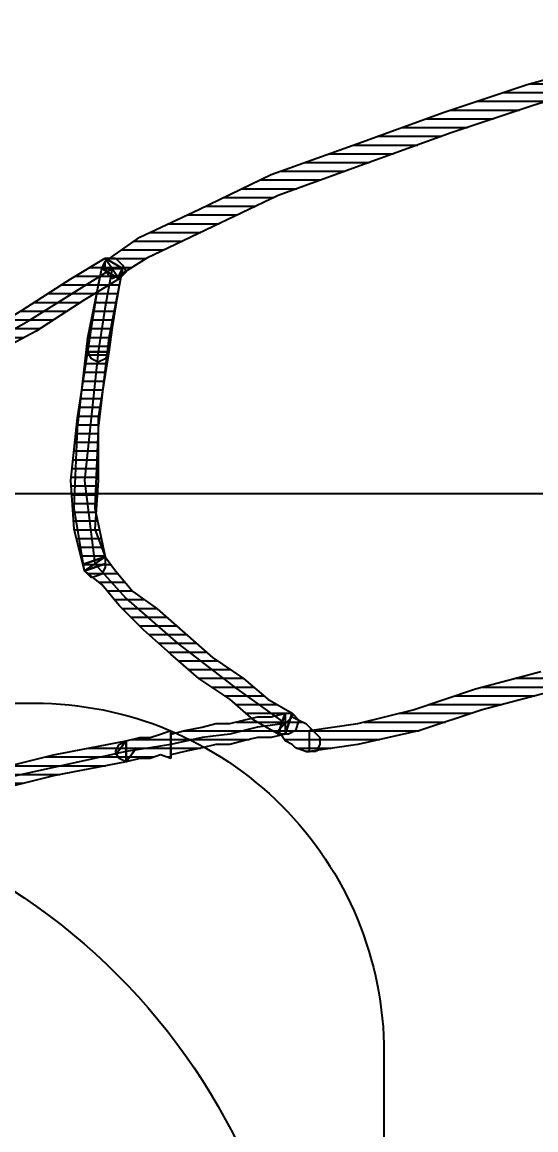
# Model space of a CAD drawing. Header units: millimetres. Extents: x 322668 to 332469, y 13187 to 20117.
# Drawn here: x 327595.25 to 327602.6, y 15774.7 to 15790.54 of the extents above; entities that cross this region are included whole.
import ezdxf

# ---------------------------------------------------------------- set-up
doc = ezdxf.new("R2010")
doc.units = ezdxf.units.MM
doc.header["$LTSCALE"] = 50
doc.header["$MEASUREMENT"] = 0
doc.header["$PDMODE"] = 3
doc.header["$PDSIZE"] = -0.5
doc.layers.get('0').update_dxf_attribs({"linetype": 'CONTINUOUS'})
doc.layers.get('DEFPOINTS').update_dxf_attribs({"linetype": 'CONTINUOUS'})
doc.layers.add('MIM_OLCU-DIS', color=1, linetype='CONTINUOUS')
doc.styles.add('OLCU', font='TSIMPLEX.SHX', dxfattribs={"width": 0.7})
doc.dimstyles.new('200-OLCU-DIŞ', dxfattribs={"dimtxt": 30, "dimasz": 10, "dimexe": 0, "dimexo": 0, "dimgap": 10, "dimtad": 1, "dimdec": 1, "dimdsep": 46, "dimtxsty": 'OLCU', "dimblk1": 'DOT', "dimblk2": 'DOT', "dimsah": 1, "dimcen": 0, "dimclrd": 7, "dimclre": 7, "dimclrt": 4, "dimadec": 0, "dimazin": 0, "dimtfac": 1, "dimtdec": 1, "dimtix": 1, "dimtmove": 2, "dimatfit": 3, "dimldrblk": 'DOT', "dimfxl": 0, "dimtolj": 1, "dimarcsym": 0})
pattern_1 = [(360, (-5108.51305, -673.59423), (1e-16, 0.125), [25])]

# ---------------------------------------------------------------- blocks, each defined once
blk = doc.blocks.new('_DOT')
at = {"color": 0, "linetype": 'ByBlock'}
blk.add_line((-0.5, 0), (-1, 0), dxfattribs=at)
at = {"color": 0, "linetype": 'ByBlock', "const_width": 0.5}
blk.add_lwpolyline([(-0.25, 0, 1), (0.25, 0, 1)], format="xyb", close=True, dxfattribs=at)
blk = doc.blocks.new('*D159')
at = {"layer": 'DEFPOINTS', "color": 0}
for p in [(329577.746, 18407.964, -57.501), (327588.544, 14892.995), (330092.587, 14892.995)]:
    blk.add_point(p, dxfattribs=at)
at = {"layer": 'MIM_OLCU-DIS', "color": 7, "lineweight": -2}
for p, q in [((330052.834, 18407.964), (330092.587, 18407.964)), ((330092.587, 18397.964), (330092.587, 14902.995)), ((330052.587, 14892.995), (330092.587, 14892.995))]:
    blk.add_line(p, q, dxfattribs=at)
at = {"layer": 'MIM_OLCU-DIS', "color": 7, "lineweight": -2, "xscale": 10, "yscale": 10, "zscale": 10}
for p, rotation in [((330092.587, 18407.964), 90), ((330092.587, 14892.995), 270)]:
    blk.add_blockref('_DOT', p, dxfattribs=dict(at, rotation=rotation))
at = {"layer": 'MIM_OLCU-DIS', "color": 4, "insert": (330067.587, 16650.479), "char_height": 30, "attachment_point": 5, "rotation": 90, "style": 'OLCU'}
blk.add_mtext('\\A1;3515', dxfattribs=at)
blk = doc.blocks.new('by')
at = {"ltscale": 30}
h = blk.add_hatch(dxfattribs=at)
h.set_pattern_fill('DC_LINES', color=256, scale=0.1, style=0)
h.set_pattern_definition(pattern_1)
edge = h.paths.add_edge_path(flags=0)
edge.add_line((6380.321, 2252.574), (6380.371, 2252.674))
edge.add_line((6380.371, 2252.674), (6380.865, 2253.021))
edge.add_line((6380.865, 2253.021), (6381.707, 2253.419))
edge.add_line((6381.707, 2253.419), (6382.745, 2253.916))
edge.add_line((6382.745, 2253.916), (6383.982, 2254.363))
edge.add_line((6383.982, 2254.363), (6385.219, 2254.81))
edge.add_line((6385.219, 2254.81), (6386.407, 2255.207))
edge.add_line((6386.407, 2255.207), (6387.495, 2255.505))
edge.add_line((6387.495, 2255.505), (6388.237, 2255.654))
edge.add_line((6388.237, 2255.654), (6388.237, 2255.356))
edge.add_line((6388.237, 2255.356), (6387.495, 2255.207))
edge.add_line((6387.495, 2255.207), (6386.506, 2254.909))
edge.add_line((6386.506, 2254.909), (6385.318, 2254.512))
edge.add_line((6385.318, 2254.512), (6384.081, 2254.065))
edge.add_line((6384.081, 2254.065), (6382.844, 2253.618))
edge.add_line((6382.844, 2253.618), (6381.805, 2253.121))
edge.add_line((6381.805, 2253.121), (6380.965, 2252.723))
edge.add_line((6380.965, 2252.723), (6380.568, 2252.475))
edge.add_line((6380.568, 2252.475), (6380.618, 2252.574))
edge.add_line((6380.618, 2252.574), (6380.568, 2252.475))
edge.add_line((6380.568, 2252.475), (6380.469, 2252.425))
edge.add_line((6380.469, 2252.425), (6380.42, 2252.475))
edge.add_line((6380.42, 2252.475), (6380.371, 2252.574))
edge.add_line((6380.371, 2252.574), (6380.371, 2252.674))
h = blk.add_hatch(dxfattribs=at)
h.set_pattern_fill('DC_LINES', color=256, scale=0.1, style=0)
h.set_pattern_definition(pattern_1)
edge = h.paths.add_edge_path(flags=0)
edge.add_line((6380.321, 2252.574), (6380.371, 2252.674))
edge.add_line((6380.371, 2252.674), (6380.865, 2253.021))
edge.add_line((6380.865, 2253.021), (6381.707, 2253.419))
edge.add_line((6381.707, 2253.419), (6382.745, 2253.916))
edge.add_line((6382.745, 2253.916), (6383.982, 2254.363))
edge.add_line((6383.982, 2254.363), (6385.219, 2254.81))
edge.add_line((6385.219, 2254.81), (6386.407, 2255.207))
edge.add_line((6386.407, 2255.207), (6387.495, 2255.505))
edge.add_line((6387.495, 2255.505), (6388.237, 2255.654))
edge.add_line((6388.237, 2255.654), (6388.237, 2255.356))
edge.add_line((6388.237, 2255.356), (6387.495, 2255.207))
edge.add_line((6387.495, 2255.207), (6386.506, 2254.909))
edge.add_line((6386.506, 2254.909), (6385.318, 2254.512))
edge.add_line((6385.318, 2254.512), (6384.081, 2254.065))
edge.add_line((6384.081, 2254.065), (6382.844, 2253.618))
edge.add_line((6382.844, 2253.618), (6381.805, 2253.121))
edge.add_line((6381.805, 2253.121), (6380.965, 2252.723))
edge.add_line((6380.965, 2252.723), (6380.568, 2252.475))
edge.add_line((6380.568, 2252.475), (6380.618, 2252.574))
edge.add_line((6380.618, 2252.574), (6380.568, 2252.475))
edge.add_line((6380.568, 2252.475), (6380.469, 2252.425))
edge.add_line((6380.469, 2252.425), (6380.42, 2252.475))
edge.add_line((6380.42, 2252.475), (6380.371, 2252.574))
edge.add_line((6380.371, 2252.574), (6380.371, 2252.674))
h = blk.add_hatch(dxfattribs=at)
h.set_pattern_fill('DC_LINES', color=256, scale=0.1, style=0)
h.set_pattern_definition(pattern_1)
edge = h.paths.add_edge_path(flags=0)
edge.add_line((6374.928, 2249.495), (6375.274, 2249.743))
edge.add_line((6375.274, 2249.743), (6375.918, 2250.091))
edge.add_line((6375.918, 2250.091), (6376.71, 2250.538))
edge.add_line((6376.71, 2250.538), (6377.551, 2251.035))
edge.add_line((6377.551, 2251.035), (6378.441, 2251.531))
edge.add_line((6378.441, 2251.531), (6379.183, 2251.978))
edge.add_line((6379.183, 2251.978), (6379.876, 2252.425))
edge.add_line((6379.876, 2252.425), (6380.371, 2252.723))
edge.add_line((6380.371, 2252.723), (6380.568, 2252.425))
edge.add_line((6380.568, 2252.425), (6380.074, 2252.127))
edge.add_line((6380.074, 2252.127), (6379.381, 2251.68))
edge.add_line((6379.381, 2251.68), (6378.54, 2251.233))
edge.add_line((6378.54, 2251.233), (6377.649, 2250.736))
edge.add_line((6377.649, 2250.736), (6376.808, 2250.24))
edge.add_line((6376.808, 2250.24), (6376.016, 2249.793))
edge.add_line((6376.016, 2249.793), (6375.472, 2249.445))
edge.add_line((6375.472, 2249.445), (6375.127, 2249.197))
h = blk.add_hatch(dxfattribs=at)
h.set_pattern_fill('DC_LINES', color=256, scale=0.1, style=0)
h.set_pattern_definition(pattern_1)
edge = h.paths.add_edge_path(flags=0)
edge.add_line((6380.321, 2252.574), (6380.568, 2252.425))
edge.add_line((6380.568, 2252.425), (6380.074, 2252.127))
edge.add_line((6380.074, 2252.127), (6379.381, 2251.68))
edge.add_line((6379.381, 2251.68), (6378.54, 2251.233))
edge.add_line((6378.54, 2251.233), (6377.649, 2250.736))
edge.add_line((6377.649, 2250.736), (6376.808, 2250.24))
edge.add_line((6376.808, 2250.24), (6376.016, 2249.793))
edge.add_line((6376.016, 2249.793), (6375.472, 2249.445))
edge.add_line((6375.472, 2249.445), (6375.127, 2249.197))
edge.add_line((6375.127, 2249.197), (6374.928, 2249.495))
edge.add_line((6374.928, 2249.495), (6375.274, 2249.743))
edge.add_line((6375.274, 2249.743), (6375.918, 2250.091))
edge.add_line((6375.918, 2250.091), (6376.71, 2250.538))
edge.add_line((6376.71, 2250.538), (6377.551, 2251.035))
edge.add_line((6377.551, 2251.035), (6378.441, 2251.531))
edge.add_line((6378.441, 2251.531), (6379.183, 2251.978))
edge.add_line((6379.183, 2251.978), (6379.876, 2252.425))
edge.add_line((6379.876, 2252.425), (6380.371, 2252.723))
edge.add_line((6380.371, 2252.723), (6380.618, 2252.574))
edge.add_line((6380.618, 2252.574), (6380.371, 2252.723))
edge.add_line((6380.371, 2252.723), (6380.519, 2252.723))
edge.add_line((6380.519, 2252.723), (6380.618, 2252.624))
edge.add_line((6380.618, 2252.624), (6380.668, 2252.525))
edge.add_line((6380.668, 2252.525), (6380.568, 2252.425))
h = blk.add_hatch(dxfattribs=at)
h.set_pattern_fill('DC_LINES', color=256, scale=0.1, style=0)
h.set_pattern_definition(pattern_1)
edge = h.paths.add_edge_path(flags=0)
edge.add_line((6380.371, 2248.352), (6380.074, 2248.253))
edge.add_line((6380.074, 2248.253), (6379.926, 2249.147))
edge.add_line((6379.926, 2249.147), (6379.974, 2250.289))
edge.add_line((6379.974, 2250.289), (6380.123, 2251.581))
edge.add_line((6380.123, 2251.581), (6380.321, 2252.574))
edge.add_line((6380.321, 2252.574), (6380.618, 2252.574))
edge.add_line((6380.618, 2252.574), (6380.42, 2251.581))
edge.add_line((6380.42, 2251.581), (6380.271, 2250.289))
edge.add_line((6380.271, 2250.289), (6380.222, 2249.147))
edge.add_line((6380.222, 2249.147), (6380.371, 2248.451))
edge.add_line((6380.371, 2248.451), (6380.074, 2248.352))
edge.add_line((6380.074, 2248.352), (6380.371, 2248.451))
edge.add_line((6380.371, 2248.451), (6380.371, 2248.302))
edge.add_line((6380.371, 2248.302), (6380.321, 2248.203))
edge.add_line((6380.321, 2248.203), (6380.173, 2248.153))
edge.add_line((6380.173, 2248.153), (6380.074, 2248.253))
h = blk.add_hatch(dxfattribs=at)
h.set_pattern_fill('DC_LINES', color=256, scale=0.1, style=0)
h.set_pattern_definition(pattern_1)
edge = h.paths.add_edge_path(flags=0)
edge.add_line((6380.074, 2248.253), (6379.926, 2249.147))
edge.add_line((6379.926, 2249.147), (6379.974, 2250.289))
edge.add_line((6379.974, 2250.289), (6380.123, 2251.581))
edge.add_line((6380.123, 2251.581), (6380.321, 2252.574))
edge.add_line((6380.321, 2252.574), (6380.618, 2252.574))
edge.add_line((6380.618, 2252.574), (6380.42, 2251.581))
edge.add_line((6380.42, 2251.581), (6380.271, 2250.289))
edge.add_line((6380.271, 2250.289), (6380.222, 2249.147))
edge.add_line((6380.222, 2249.147), (6380.371, 2248.451))
h = blk.add_hatch(dxfattribs=at)
h.set_pattern_fill('DC_LINES', color=256, scale=0.1, style=0)
h.set_pattern_definition(pattern_1)
edge = h.paths.add_edge_path(flags=0)
edge.add_line((6380.618, 2252.574), (6380.568, 2252.326))
edge.add_line((6380.568, 2252.326), (6380.519, 2252.028))
edge.add_line((6380.519, 2252.028), (6380.469, 2251.73))
edge.add_line((6380.469, 2251.73), (6380.42, 2251.382))
edge.add_line((6380.42, 2251.382), (6380.123, 2251.382))
edge.add_line((6380.123, 2251.382), (6380.173, 2251.73))
edge.add_line((6380.173, 2251.73), (6380.222, 2252.028))
edge.add_line((6380.222, 2252.028), (6380.271, 2252.326))
edge.add_line((6380.271, 2252.326), (6380.321, 2252.574))
h = blk.add_hatch(dxfattribs=at)
h.set_pattern_fill('DC_LINES', color=256, scale=0.1, style=0)
h.set_pattern_definition(pattern_1)
edge = h.paths.add_edge_path(flags=0)
edge.add_line((6380.123, 2251.382), (6380.173, 2251.73))
edge.add_line((6380.173, 2251.73), (6380.222, 2252.028))
edge.add_line((6380.222, 2252.028), (6380.271, 2252.326))
edge.add_line((6380.271, 2252.326), (6380.321, 2252.574))
edge.add_line((6380.321, 2252.574), (6380.618, 2252.574))
edge.add_line((6380.618, 2252.574), (6380.568, 2252.326))
edge.add_line((6380.568, 2252.326), (6380.519, 2252.028))
edge.add_line((6380.519, 2252.028), (6380.469, 2251.73))
edge.add_line((6380.469, 2251.73), (6380.42, 2251.382))
h = blk.add_hatch(dxfattribs=at)
h.set_pattern_fill('DC_LINES', color=256, scale=0.1, style=0)
h.set_pattern_definition(pattern_1)
edge = h.paths.add_edge_path(flags=0)
edge.add_line((6380.074, 2248.253), (6379.926, 2248.849))
edge.add_line((6379.926, 2248.849), (6379.876, 2249.544))
edge.add_line((6379.876, 2249.544), (6379.974, 2250.438))
edge.add_line((6379.974, 2250.438), (6380.123, 2251.382))
edge.add_line((6380.123, 2251.382), (6380.42, 2251.382))
edge.add_line((6380.42, 2251.382), (6380.271, 2250.438))
edge.add_line((6380.271, 2250.438), (6380.271, 2249.544))
edge.add_line((6380.271, 2249.544), (6380.222, 2248.849))
edge.add_line((6380.222, 2248.849), (6380.371, 2248.451))
h = blk.add_hatch(dxfattribs=at)
h.set_pattern_fill('DC_LINES', color=256, scale=0.1, style=0)
h.set_pattern_definition(pattern_1)
edge = h.paths.add_edge_path(flags=0)
edge.add_line((6380.42, 2251.382), (6380.371, 2251.283))
edge.add_line((6380.371, 2251.283), (6380.271, 2251.233))
edge.add_line((6380.271, 2251.233), (6380.173, 2251.283))
edge.add_line((6380.173, 2251.283), (6380.123, 2251.382))
h = blk.add_hatch(dxfattribs=at)
h.set_pattern_fill('DC_LINES', color=256, scale=0.1, style=0)
h.set_pattern_definition(pattern_1)
edge = h.paths.add_edge_path(flags=0)
edge.add_line((6382.943, 2246.216), (6382.844, 2245.918))
edge.add_line((6382.844, 2245.918), (6382.498, 2246.117))
edge.add_line((6382.498, 2246.117), (6382.152, 2246.415))
edge.add_line((6382.152, 2246.415), (6381.707, 2246.713))
edge.add_line((6381.707, 2246.713), (6381.31, 2247.061))
edge.add_line((6381.31, 2247.061), (6380.915, 2247.408))
edge.add_line((6380.915, 2247.408), (6380.568, 2247.756))
edge.add_line((6380.568, 2247.756), (6380.321, 2248.054))
edge.add_line((6380.321, 2248.054), (6380.074, 2248.253))
edge.add_line((6380.074, 2248.253), (6380.371, 2248.451))
edge.add_line((6380.371, 2248.451), (6380.519, 2248.253))
edge.add_line((6380.519, 2248.253), (6380.766, 2247.955))
edge.add_line((6380.766, 2247.955), (6381.113, 2247.706))
edge.add_line((6381.113, 2247.706), (6381.509, 2247.359))
edge.add_line((6381.509, 2247.359), (6381.904, 2247.011))
edge.add_line((6381.904, 2247.011), (6382.349, 2246.713))
edge.add_line((6382.349, 2246.713), (6382.696, 2246.415))
edge.add_line((6382.696, 2246.415), (6383.042, 2246.216))
edge.add_line((6383.042, 2246.216), (6382.943, 2245.918))
edge.add_line((6382.943, 2245.918), (6383.042, 2246.216))
edge.add_line((6383.042, 2246.216), (6383.141, 2246.117))
edge.add_line((6383.141, 2246.117), (6383.092, 2245.968))
edge.add_line((6383.092, 2245.968), (6382.993, 2245.918))
edge.add_line((6382.993, 2245.918), (6382.844, 2245.918))
h = blk.add_hatch(dxfattribs=at)
h.set_pattern_fill('DC_LINES', color=256, scale=0.1, style=0)
h.set_pattern_definition(pattern_1)
edge = h.paths.add_edge_path(flags=0)
edge.add_line((6382.844, 2245.968), (6382.844, 2245.918))
edge.add_line((6382.844, 2245.918), (6382.498, 2246.117))
edge.add_line((6382.498, 2246.117), (6382.152, 2246.415))
edge.add_line((6382.152, 2246.415), (6381.707, 2246.713))
edge.add_line((6381.707, 2246.713), (6381.31, 2247.061))
edge.add_line((6381.31, 2247.061), (6380.915, 2247.408))
edge.add_line((6380.915, 2247.408), (6380.568, 2247.756))
edge.add_line((6380.568, 2247.756), (6380.321, 2248.054))
edge.add_line((6380.321, 2248.054), (6380.074, 2248.253))
edge.add_line((6380.074, 2248.253), (6380.371, 2248.451))
edge.add_line((6380.371, 2248.451), (6380.519, 2248.253))
edge.add_line((6380.519, 2248.253), (6380.766, 2247.955))
edge.add_line((6380.766, 2247.955), (6381.113, 2247.706))
edge.add_line((6381.113, 2247.706), (6381.509, 2247.359))
edge.add_line((6381.509, 2247.359), (6381.904, 2247.011))
edge.add_line((6381.904, 2247.011), (6382.349, 2246.713))
edge.add_line((6382.349, 2246.713), (6382.696, 2246.415))
edge.add_line((6382.696, 2246.415), (6383.042, 2246.216))
edge.add_line((6383.042, 2246.216), (6383.042, 2246.166))
edge.add_line((6383.042, 2246.166), (6383.042, 2246.216))
edge.add_line((6383.042, 2246.216), (6383.141, 2246.117))
edge.add_line((6383.141, 2246.117), (6383.092, 2245.968))
edge.add_line((6383.092, 2245.968), (6382.993, 2245.918))
edge.add_line((6382.993, 2245.918), (6382.844, 2245.918))
h = blk.add_hatch(dxfattribs=at)
h.set_pattern_fill('DC_LINES', color=256, scale=0.1, style=0)
h.set_pattern_definition(pattern_1)
edge = h.paths.add_edge_path(flags=0)
edge.add_line((6389.523, 2247.905), (6389.474, 2247.657))
edge.add_line((6389.474, 2247.657), (6389.029, 2247.408))
edge.add_line((6389.029, 2247.408), (6388.385, 2247.16))
edge.add_line((6388.385, 2247.16), (6387.593, 2246.862))
edge.add_line((6387.593, 2246.862), (6386.703, 2246.514))
edge.add_line((6386.703, 2246.514), (6385.763, 2246.266))
edge.add_line((6385.763, 2246.266), (6384.873, 2245.968))
edge.add_line((6384.873, 2245.968), (6383.982, 2245.769))
edge.add_line((6383.982, 2245.769), (6383.29, 2245.67))
edge.add_line((6383.29, 2245.67), (6383.29, 2245.968))
edge.add_line((6383.29, 2245.968), (6383.982, 2246.067))
edge.add_line((6383.982, 2246.067), (6384.774, 2246.266))
edge.add_line((6384.774, 2246.266), (6385.665, 2246.564))
edge.add_line((6385.665, 2246.564), (6386.604, 2246.812))
edge.add_line((6386.604, 2246.812), (6387.495, 2247.16))
edge.add_line((6387.495, 2247.16), (6388.287, 2247.458))
edge.add_line((6388.287, 2247.458), (6388.929, 2247.706))
edge.add_line((6388.929, 2247.706), (6389.276, 2247.955))
edge.add_line((6389.276, 2247.955), (6389.226, 2247.706))
edge.add_line((6389.226, 2247.706), (6389.276, 2247.955))
edge.add_line((6389.276, 2247.955), (6389.425, 2247.955))
edge.add_line((6389.425, 2247.955), (6389.523, 2247.855))
edge.add_line((6389.523, 2247.855), (6389.573, 2247.756))
edge.add_line((6389.573, 2247.756), (6389.474, 2247.657))
h = blk.add_hatch(dxfattribs=at)
h.set_pattern_fill('DC_LINES', color=256, scale=0.1, style=0)
h.set_pattern_definition(pattern_1)
edge = h.paths.add_edge_path(flags=0)
edge.add_line((6381.31, 2245.968), (6381.31, 2245.918))
edge.add_line((6381.31, 2245.918), (6381.509, 2245.968))
edge.add_line((6381.509, 2245.968), (6381.756, 2246.017))
edge.add_line((6381.756, 2246.017), (6381.954, 2246.067))
edge.add_line((6381.954, 2246.067), (6382.152, 2246.067))
edge.add_line((6382.152, 2246.067), (6382.349, 2246.117))
edge.add_line((6382.349, 2246.117), (6382.548, 2246.166))
edge.add_line((6382.548, 2246.166), (6382.745, 2246.166))
edge.add_line((6382.745, 2246.166), (6382.943, 2246.216))
edge.add_line((6382.943, 2246.216), (6382.943, 2245.918))
edge.add_line((6382.943, 2245.918), (6382.745, 2245.868))
edge.add_line((6382.745, 2245.868), (6382.548, 2245.868))
edge.add_line((6382.548, 2245.868), (6382.349, 2245.819))
edge.add_line((6382.349, 2245.819), (6382.152, 2245.769))
edge.add_line((6382.152, 2245.769), (6381.954, 2245.769))
edge.add_line((6381.954, 2245.769), (6381.756, 2245.719))
edge.add_line((6381.756, 2245.719), (6381.509, 2245.67))
edge.add_line((6381.509, 2245.67), (6381.31, 2245.62))
edge.add_line((6381.31, 2245.62), (6381.31, 2245.57))
h = blk.add_hatch(dxfattribs=at)
h.set_pattern_fill('DC_LINES', color=256, scale=0.1, style=0)
h.set_pattern_definition(pattern_1)
edge = h.paths.add_edge_path(flags=0)
edge.add_line((6383.29, 2245.67), (6383.24, 2245.67))
edge.add_line((6383.24, 2245.67), (6383.092, 2245.719))
edge.add_line((6383.092, 2245.719), (6383.042, 2245.769))
edge.add_line((6383.042, 2245.769), (6382.943, 2245.819))
edge.add_line((6382.943, 2245.819), (6382.844, 2245.968))
edge.add_line((6382.844, 2245.968), (6383.042, 2246.166))
edge.add_line((6383.042, 2246.166), (6383.141, 2246.117))
edge.add_line((6383.141, 2246.117), (6383.24, 2246.067))
edge.add_line((6383.24, 2246.067), (6383.29, 2246.017))
edge.add_line((6383.29, 2246.017), (6383.339, 2245.968))
edge.add_line((6383.339, 2245.968), (6383.29, 2245.968))
edge.add_line((6383.29, 2245.968), (6383.339, 2245.968))
edge.add_line((6383.339, 2245.968), (6383.438, 2245.868))
edge.add_line((6383.438, 2245.868), (6383.438, 2245.769))
edge.add_line((6383.438, 2245.769), (6383.388, 2245.67))
edge.add_line((6383.388, 2245.67), (6383.24, 2245.67))
h = blk.add_hatch(dxfattribs=at)
h.set_pattern_fill('DC_LINES', color=256, scale=0.1, style=0)
h.set_pattern_definition(pattern_1)
edge = h.paths.add_edge_path(flags=0)
edge.add_line((6380.668, 2245.819), (6380.865, 2245.868))
edge.add_line((6380.865, 2245.868), (6381.013, 2245.868))
edge.add_line((6381.013, 2245.868), (6381.162, 2245.918))
edge.add_line((6381.162, 2245.918), (6381.31, 2245.968))
edge.add_line((6381.31, 2245.968), (6381.31, 2245.57))
edge.add_line((6381.31, 2245.57), (6381.162, 2245.62))
edge.add_line((6381.162, 2245.62), (6381.013, 2245.57))
edge.add_line((6381.013, 2245.57), (6380.865, 2245.57))
edge.add_line((6380.865, 2245.57), (6380.668, 2245.521))
h = blk.add_hatch(dxfattribs=at)
h.set_pattern_fill('DC_LINES', color=256, scale=0.1, style=0)
h.set_pattern_definition(pattern_1)
edge = h.paths.add_edge_path(flags=0)
edge.add_line((6374.235, 2244.279), (6374.532, 2244.378))
edge.add_line((6374.532, 2244.378), (6375.127, 2244.527))
edge.add_line((6375.127, 2244.527), (6375.819, 2244.676))
edge.add_line((6375.819, 2244.676), (6376.66, 2244.875))
edge.add_line((6376.66, 2244.875), (6377.6, 2245.123))
edge.add_line((6377.6, 2245.123), (6378.638, 2245.372))
edge.add_line((6378.638, 2245.372), (6379.629, 2245.62))
edge.add_line((6379.629, 2245.62), (6380.668, 2245.819))
edge.add_line((6380.668, 2245.819), (6380.668, 2245.521))
edge.add_line((6380.668, 2245.521), (6379.629, 2245.322))
edge.add_line((6379.629, 2245.322), (6378.638, 2245.074))
edge.add_line((6378.638, 2245.074), (6377.6, 2244.825))
edge.add_line((6377.6, 2244.825), (6376.66, 2244.577))
edge.add_line((6376.66, 2244.577), (6375.819, 2244.378))
edge.add_line((6375.819, 2244.378), (6375.127, 2244.229))
edge.add_line((6375.127, 2244.229), (6374.632, 2244.08))
edge.add_line((6374.632, 2244.08), (6374.335, 2243.981))
for p, q in [((6386.407, 2255.207, -4.505), (6387.495, 2255.505, -4.505)), ((6386.407, 2255.207, -4.505), (6387.495, 2255.505, -4.505)), ((6385.219, 2254.81, -4.505), (6386.407, 2255.207, -4.505)), ((6385.219, 2254.81, -4.505), (6386.407, 2255.207, -4.505)), ((6387.495, 2255.207, -4.505), (6386.506, 2254.909, -4.505)), ((6387.495, 2255.207, -4.505), (6386.506, 2254.909, -4.505)), ((6386.506, 2254.909, -4.505), (6385.318, 2254.512, -4.505)), ((6386.506, 2254.909, -4.505), (6385.318, 2254.512, -4.505)), ((6383.982, 2254.363, -4.505), (6385.219, 2254.81, -4.505)), ((6383.982, 2254.363, -4.505), (6385.219, 2254.81, -4.505)), ((6385.318, 2254.512, -4.505), (6384.081, 2254.065, -4.505)), ((6385.318, 2254.512, -4.505), (6384.081, 2254.065, -4.505)), ((6382.745, 2253.916, -4.505), (6383.982, 2254.363, -4.505)), ((6382.745, 2253.916, -4.505), (6383.982, 2254.363, -4.505)), ((6384.081, 2254.065, -4.505), (6382.844, 2253.618, -4.505)), ((6384.081, 2254.065, -4.505), (6382.844, 2253.618, -4.505)), ((6381.707, 2253.419, -4.505), (6382.745, 2253.916, -4.505)), ((6381.707, 2253.419, -4.505), (6382.745, 2253.916, -4.505)), ((6382.844, 2253.618, -4.505), (6381.805, 2253.121, -4.505)), ((6382.844, 2253.618, -4.505), (6381.805, 2253.121, -4.505)), ((6380.865, 2253.021, -4.505), (6381.707, 2253.419, -4.505)), ((6380.865, 2253.021, -4.505), (6381.707, 2253.419, -4.505)), ((6380.371, 2252.674, -4.505), (6380.865, 2253.021, -4.505)), ((6380.371, 2252.674, -4.505), (6380.865, 2253.021, -4.505)), ((6381.805, 2253.121, -4.505), (6380.965, 2252.723, -4.505)), ((6381.805, 2253.121, -4.505), (6380.965, 2252.723, -4.505)), ((6379.876, 2252.425, -4.505), (6380.371, 2252.723, -4.505)), ((6379.876, 2252.425, -4.505), (6380.371, 2252.723, -4.505)), ((6380.321, 2252.574, -4.505), (6380.371, 2252.674, -4.505)), ((6380.371, 2252.674, -4.505), (6380.321, 2252.574, -4.505)), ((6380.321, 2252.574, -4.505), (6380.371, 2252.674, -4.505)), ((6380.371, 2252.674, -4.505), (6380.321, 2252.574, -4.505)), ((6380.371, 2252.723, -4.505), (6380.618, 2252.574, -4.505)), ((6380.618, 2252.574, -4.505), (6380.371, 2252.723, -4.505)), ((6380.371, 2252.723, -4.505), (6380.519, 2252.723, -4.505)), ((6380.371, 2252.723, -4.505), (6380.568, 2252.425, -4.505)), ((6380.371, 2252.574, -4.505), (6380.371, 2252.674, -4.505)), ((6380.371, 2252.574, -4.505), (6380.371, 2252.674, -4.505)), ((6380.519, 2252.723, -4.505), (6380.618, 2252.624, -4.505)), ((6380.965, 2252.723, -4.505), (6380.568, 2252.475, -4.505)), ((6380.965, 2252.723, -4.505), (6380.568, 2252.475, -4.505)), ((6379.282, 2251.829, -4.505), (6380.469, 2252.574, -4.505)), ((6380.123, 2251.581, -4.505), (6380.321, 2252.574, -4.505)), ((6380.123, 2251.581, -4.505), (6380.321, 2252.574, -4.505)), ((6380.271, 2252.326, -4.505), (6380.321, 2252.574, -4.505)), ((6380.271, 2252.326, -4.505), (6380.321, 2252.574, -4.505)), ((6380.321, 2252.574, -4.505), (6380.568, 2252.425, -4.505)), ((6380.568, 2252.425, -4.505), (6380.321, 2252.574, -4.505)), ((6380.321, 2252.574, -4.505), (6380.321, 2252.574, -4.505)), ((6380.321, 2252.574, -4.505), (6380.321, 2252.574, -4.505)), ((6380.321, 2252.574, -4.505), (6380.321, 2252.574, -4.505)), ((6380.321, 2252.574, -4.505), (6380.618, 2252.574, -4.505)), ((6380.321, 2252.574, -4.505), (6380.618, 2252.574, -4.505)), ((6380.321, 2252.574, -4.505), (6380.618, 2252.574, -4.505)), ((6380.321, 2252.574, -4.505), (6380.618, 2252.574, -4.505)), ((6380.42, 2252.475, -4.505), (6380.371, 2252.574, -4.505)), ((6380.42, 2252.475, -4.505), (6380.371, 2252.574, -4.505)), ((6380.469, 2252.574, -4.505), (6380.371, 2252.028, -4.505)), ((6380.618, 2252.574, -4.505), (6380.42, 2251.581, -4.505)), ((6380.618, 2252.574, -4.505), (6380.42, 2251.581, -4.505)), ((6380.568, 2252.475, -4.505), (6380.618, 2252.574, -4.505)), ((6380.618, 2252.574, -4.505), (6380.568, 2252.475, -4.505)), ((6380.568, 2252.475, -4.505), (6380.618, 2252.574, -4.505)), ((6380.618, 2252.574, -4.505), (6380.568, 2252.475, -4.505)), ((6380.618, 2252.574, -4.505), (6380.568, 2252.326, -4.505)), ((6380.618, 2252.574, -4.505), (6380.568, 2252.326, -4.505)), ((6380.668, 2252.525, -4.505), (6380.568, 2252.425, -4.505)), ((6380.618, 2252.624, -4.505), (6380.668, 2252.525, -4.505)), ((6380.618, 2252.574, -4.505), (6380.618, 2252.574, -4.505)), ((6379.183, 2251.978, -4.505), (6379.876, 2252.425, -4.505)), ((6379.183, 2251.978, -4.505), (6379.876, 2252.425, -4.505)), ((6380.568, 2252.425, -4.505), (6380.074, 2252.127, -4.505)), ((6380.568, 2252.425, -4.505), (6380.074, 2252.127, -4.505)), ((6380.469, 2252.425, -4.505), (6380.42, 2252.475, -4.505)), ((6380.469, 2252.425, -4.505), (6380.42, 2252.475, -4.505)), ((6380.568, 2252.475, -4.505), (6380.469, 2252.425, -4.505)), ((6380.568, 2252.475, -4.505), (6380.469, 2252.425, -4.505)), ((6380.222, 2252.028, -4.505), (6380.271, 2252.326, -4.505)), ((6380.222, 2252.028, -4.505), (6380.271, 2252.326, -4.505)), ((6380.568, 2252.326, -4.505), (6380.519, 2252.028, -4.505)), ((6380.568, 2252.326, -4.505), (6380.519, 2252.028, -4.505)), ((6380.074, 2252.127, -4.505), (6379.381, 2251.68, -4.505)), ((6380.074, 2252.127, -4.505), (6379.381, 2251.68, -4.505)), ((6378.441, 2251.531, -4.505), (6379.183, 2251.978, -4.505)), ((6378.441, 2251.531, -4.505), (6379.183, 2251.978, -4.505)), ((6380.173, 2251.73, -4.505), (6380.222, 2252.028, -4.505)), ((6380.173, 2251.73, -4.505), (6380.222, 2252.028, -4.505)), ((6380.371, 2252.028, -4.505), (6380.271, 2251.382, -4.505)), ((6380.519, 2252.028, -4.505), (6380.469, 2251.73, -4.505)), ((6380.519, 2252.028, -4.505), (6380.469, 2251.73, -4.505)), ((6377.6, 2250.885, -4.505), (6379.282, 2251.829, -4.505)), ((6380.123, 2251.382, -4.505), (6380.173, 2251.73, -4.505)), ((6380.123, 2251.382, -4.505), (6380.173, 2251.73, -4.505)), ((6380.469, 2251.73, -4.505), (6380.42, 2251.382, -4.505)), ((6380.469, 2251.73, -4.505), (6380.42, 2251.382, -4.505)), ((6379.381, 2251.68, -4.505), (6378.54, 2251.233, -4.505)), ((6379.381, 2251.68, -4.505), (6378.54, 2251.233, -4.505)), ((6379.974, 2250.289, -4.505), (6380.123, 2251.581, -4.505)), ((6379.974, 2250.289, -4.505), (6380.123, 2251.581, -4.505)), ((6380.42, 2251.581, -4.505), (6380.271, 2250.289, -4.505)), ((6380.42, 2251.581, -4.505), (6380.271, 2250.289, -4.505)), ((6379.974, 2250.438, -4.505), (6380.123, 2251.382, -4.505)), ((6380.271, 2251.382, -4.505), (6380.074, 2249.544, -4.505)), ((6380.123, 2251.382, -4.505), (6380.123, 2251.382, -4.505)), ((6380.42, 2251.382, -4.505), (6380.123, 2251.382, -4.505)), ((6380.123, 2251.382, -4.505), (6380.123, 2251.382, -4.505)), ((6380.42, 2251.382, -4.505), (6380.123, 2251.382, -4.505)), ((6380.123, 2251.382, -4.505), (6380.42, 2251.382, -4.505)), ((6380.173, 2251.283, -4.505), (6380.123, 2251.382, -4.505)), ((6380.123, 2251.382, -4.505), (6380.42, 2251.382, -4.505)), ((6380.271, 2251.233, -4.505), (6380.173, 2251.283, -4.505)), ((6380.42, 2251.382, -4.505), (6380.271, 2250.438, -4.505)), ((6380.371, 2251.283, -4.505), (6380.271, 2251.233, -4.505)), ((6380.42, 2251.382, -4.505), (6380.371, 2251.283, -4.505)), ((6380.42, 2251.382, -4.505), (6380.42, 2251.382, -4.505)), ((6380.42, 2251.382, -4.505), (6380.42, 2251.382, -4.505)), ((6379.876, 2249.544, -4.505), (6379.974, 2250.438, -4.505)), ((6379.926, 2249.147, -4.505), (6379.974, 2250.289, -4.505)), ((6379.926, 2249.147, -4.505), (6379.974, 2250.289, -4.505)), ((6380.271, 2250.289, -4.505), (6380.222, 2249.147, -4.505)), ((6380.271, 2250.289, -4.505), (6380.222, 2249.147, -4.505)), ((6380.271, 2250.438, -4.505), (6380.271, 2249.544, -4.505)), ((6379.926, 2248.849, -4.505), (6379.876, 2249.544, -4.505)), ((6380.074, 2249.544, -4.505), (6380.222, 2248.352, -4.505)), ((6380.271, 2249.544, -4.505), (6380.222, 2248.849, -4.505)), ((6380.074, 2248.253, -4.505), (6379.926, 2249.147, -4.505)), ((6380.074, 2248.253, -4.505), (6379.926, 2249.147, -4.505)), ((6380.222, 2249.147, -4.505), (6380.371, 2248.451, -4.505)), ((6380.222, 2249.147, -4.505), (6380.371, 2248.451, -4.505)), ((6380.074, 2248.253, -4.505), (6379.926, 2248.849, -4.505)), ((6380.222, 2248.849, -4.505), (6380.371, 2248.451, -4.505)), ((6380.074, 2248.253, -4.505), (6380.371, 2248.451, -4.505)), ((6380.074, 2248.253, -4.505), (6380.371, 2248.451, -4.505)), ((6380.371, 2248.451, -4.505), (6380.074, 2248.352, -4.505)), ((6380.074, 2248.352, -4.505), (6380.371, 2248.451, -4.505)), ((6380.371, 2248.451, -4.505), (6380.074, 2248.253, -4.505)), ((6380.371, 2248.451, -4.505), (6380.074, 2248.253, -4.505)), ((6380.371, 2248.451, -4.505), (6380.519, 2248.253, -4.505)), ((6380.371, 2248.451, -4.505), (6380.519, 2248.253, -4.505)), ((6380.371, 2248.451, -4.505), (6380.371, 2248.302, -4.505)), ((6380.371, 2248.451, -4.505), (6380.371, 2248.451, -4.505)), ((6380.371, 2248.451, -4.505), (6380.371, 2248.451, -4.505)), ((6380.371, 2248.352, -4.505), (6380.074, 2248.253, -4.505)), ((6380.074, 2248.253, -4.505), (6380.371, 2248.352, -4.505)), ((6380.321, 2248.054, -4.505), (6380.074, 2248.253, -4.505)), ((6380.321, 2248.054, -4.505), (6380.074, 2248.253, -4.505)), ((6380.173, 2248.153, -4.505), (6380.074, 2248.253, -4.505)), ((6380.074, 2248.253, -4.505), (6380.074, 2248.253, -4.505)), ((6380.074, 2248.253, -4.505), (6380.074, 2248.253, -4.505)), ((6380.074, 2248.253, -4.505), (6380.074, 2248.253, -4.505)), ((6380.074, 2248.253, -4.505), (6380.074, 2248.253, -4.505)), ((6380.222, 2248.352, -4.505), (6380.668, 2247.855, -4.505)), ((6380.371, 2248.302, -4.505), (6380.321, 2248.203, -4.505)), ((6380.371, 2248.352, -4.505), (6380.371, 2248.352, -4.505)), ((6380.519, 2248.253, -4.505), (6380.766, 2247.955, -4.505)), ((6380.519, 2248.253, -4.505), (6380.766, 2247.955, -4.505)), ((6380.321, 2248.203, -4.505), (6380.173, 2248.153, -4.505)), ((6380.568, 2247.756, -4.505), (6380.321, 2248.054, -4.505)), ((6380.568, 2247.756, -4.505), (6380.321, 2248.054, -4.505)), ((6380.766, 2247.955, -4.505), (6381.113, 2247.706, -4.505)), ((6380.766, 2247.955, -4.505), (6381.113, 2247.706, -4.505)), ((6380.915, 2247.408, -4.505), (6380.568, 2247.756, -4.505)), ((6380.915, 2247.408, -4.505), (6380.568, 2247.756, -4.505)), ((6380.668, 2247.855, -4.505), (6381.41, 2247.21, -4.505)), ((6381.113, 2247.706, -4.505), (6381.509, 2247.359, -4.505)), ((6381.113, 2247.706, -4.505), (6381.509, 2247.359, -4.505)), ((6381.31, 2247.061, -4.505), (6380.915, 2247.408, -4.505)), ((6381.31, 2247.061, -4.505), (6380.915, 2247.408, -4.505)), ((6381.509, 2247.359, -4.505), (6381.904, 2247.011, -4.505)), ((6381.509, 2247.359, -4.505), (6381.904, 2247.011, -4.505)), ((6381.41, 2247.21, -4.505), (6382.251, 2246.564, -4.505)), ((6381.707, 2246.713, -4.505), (6381.31, 2247.061, -4.505)), ((6381.707, 2246.713, -4.505), (6381.31, 2247.061, -4.505)), ((6381.904, 2247.011, -4.505), (6382.349, 2246.713, -4.505)), ((6381.904, 2247.011, -4.505), (6382.349, 2246.713, -4.505)), ((6385.665, 2246.564, -4.505), (6386.604, 2246.812, -4.505)), ((6382.152, 2246.415, -4.505), (6381.707, 2246.713, -4.505)), ((6382.152, 2246.415, -4.505), (6381.707, 2246.713, -4.505)), ((6382.349, 2246.713, -4.505), (6382.696, 2246.415, -4.505)), ((6382.349, 2246.713, -4.505), (6382.696, 2246.415, -4.505)), ((6382.251, 2246.564, -4.505), (6382.943, 2246.067, -4.505)), ((6384.774, 2246.266, -4.505), (6385.665, 2246.564, -4.505)), ((6386.703, 2246.514, -4.505), (6385.763, 2246.266, -4.505)), ((6382.498, 2246.117, -4.505), (6382.152, 2246.415, -4.505)), ((6382.498, 2246.117, -4.505), (6382.152, 2246.415, -4.505)), ((6382.696, 2246.415, -4.505), (6383.042, 2246.216, -4.505)), ((6382.696, 2246.415, -4.505), (6383.042, 2246.216, -4.505)), ((6382.745, 2246.166, -4.505), (6382.943, 2246.216, -4.505)), ((6382.943, 2246.216, -4.505), (6382.844, 2245.918, -4.505)), ((6382.844, 2245.918, -4.505), (6382.943, 2246.216, -4.505)), ((6382.943, 2246.216, -4.505), (6382.943, 2245.918, -4.505)), ((6383.042, 2246.216, -4.505), (6382.943, 2245.918, -4.505)), ((6382.943, 2245.918, -4.505), (6383.042, 2246.216, -4.505)), ((6382.943, 2246.216, -4.505), (6382.943, 2246.216, -4.505)), ((6383.042, 2246.216, -4.505), (6383.042, 2246.166, -4.505)), ((6383.042, 2246.166, -4.505), (6383.042, 2246.216, -4.505)), ((6383.042, 2246.216, -4.505), (6383.141, 2246.117, -4.505)), ((6383.042, 2246.216, -4.505), (6383.141, 2246.117, -4.505)), ((6383.982, 2246.067, -4.505), (6384.774, 2246.266, -4.505)), ((6385.763, 2246.266, -4.505), (6384.873, 2245.968, -4.505)), ((6381.509, 2245.968, -4.505), (6381.756, 2246.017, -4.505)), ((6381.756, 2246.017, -4.505), (6381.954, 2246.067, -4.505)), ((6381.954, 2246.067, -4.505), (6382.152, 2246.067, -4.505)), ((6382.152, 2246.067, -4.505), (6382.349, 2246.117, -4.505)), ((6382.548, 2246.017, -4.505), (6382.152, 2245.918, -4.505)), ((6382.349, 2246.117, -4.505), (6382.548, 2246.166, -4.505)), ((6382.844, 2245.918, -4.505), (6382.498, 2246.117, -4.505)), ((6382.844, 2245.918, -4.505), (6382.498, 2246.117, -4.505)), ((6382.548, 2246.166, -4.505), (6382.745, 2246.166, -4.505)), ((6382.943, 2246.067, -4.505), (6382.548, 2246.017, -4.505)), ((6382.844, 2245.968, -4.505), (6383.042, 2246.166, -4.505)), ((6383.042, 2246.166, -4.505), (6383.141, 2246.117, -4.505)), ((6383.141, 2246.117, -4.505), (6383.092, 2245.968, -4.505)), ((6383.141, 2246.117, -4.505), (6383.092, 2245.968, -4.505)), ((6383.141, 2246.117, -4.505), (6383.24, 2246.067, -4.505)), ((6383.24, 2246.067, -4.505), (6383.29, 2246.017, -4.505)), ((6383.29, 2245.968, -4.505), (6383.982, 2246.067, -4.505)), ((6383.29, 2246.017, -4.505), (6383.339, 2245.968, -4.505)), ((6380.668, 2245.819, -4.505), (6380.865, 2245.868, -4.505)), ((6380.668, 2245.819, -4.505), (6380.865, 2245.868, -4.505)), ((6380.865, 2245.868, -4.505), (6381.013, 2245.868, -4.505)), ((6380.865, 2245.868, -4.505), (6381.013, 2245.868, -4.505)), ((6381.013, 2245.868, -4.505), (6381.162, 2245.918, -4.505)), ((6381.013, 2245.868, -4.505), (6381.162, 2245.918, -4.505)), ((6381.162, 2245.918, -4.505), (6381.31, 2245.968, -4.505)), ((6381.162, 2245.918, -4.505), (6381.31, 2245.968, -4.505)), ((6381.31, 2245.968, -4.505), (6381.31, 2245.918, -4.505)), ((6381.31, 2245.918, -4.505), (6381.509, 2245.968, -4.505)), ((6381.31, 2245.57, -4.505), (6381.31, 2245.968, -4.505)), ((6381.31, 2245.968, -4.505), (6381.31, 2245.968, -4.505)), ((6381.31, 2245.968, -4.505), (6381.31, 2245.57, -4.505)), ((6381.31, 2245.968, -4.505), (6381.31, 2245.57, -4.505)), ((6381.756, 2245.868, -4.505), (6381.31, 2245.769, -4.505)), ((6382.152, 2245.918, -4.505), (6381.756, 2245.868, -4.505)), ((6382.548, 2245.868, -4.505), (6382.349, 2245.819, -4.505)), ((6382.745, 2245.868, -4.505), (6382.548, 2245.868, -4.505)), ((6382.943, 2245.918, -4.505), (6382.745, 2245.868, -4.505)), ((6382.943, 2245.819, -4.505), (6382.844, 2245.968, -4.505)), ((6382.844, 2245.968, -4.505), (6382.844, 2245.918, -4.505)), ((6382.844, 2245.918, -4.505), (6382.844, 2245.968, -4.505)), ((6382.844, 2245.968, -4.505), (6382.844, 2245.968, -4.505)), ((6382.993, 2245.918, -4.505), (6382.844, 2245.918, -4.505)), ((6382.993, 2245.918, -4.505), (6382.844, 2245.918, -4.505)), ((6383.092, 2245.968, -4.505), (6382.993, 2245.918, -4.505)), ((6383.092, 2245.968, -4.505), (6382.993, 2245.918, -4.505)), ((6383.339, 2245.968, -4.505), (6383.29, 2245.968, -4.505)), ((6383.29, 2245.968, -4.505), (6383.339, 2245.968, -4.505)), ((6383.29, 2245.67, -4.505), (6383.29, 2245.968, -4.505)), ((6383.339, 2245.968, -4.505), (6383.438, 2245.868, -4.505)), ((6383.438, 2245.868, -4.505), (6383.438, 2245.769, -4.505)), ((6384.873, 2245.968, -4.505), (6383.982, 2245.769, -4.505)), ((6379.629, 2245.62, -4.505), (6380.668, 2245.819, -4.505)), ((6380.519, 2245.62, -4.505), (6380.668, 2245.819, -4.505)), ((6380.668, 2245.819, -4.505), (6380.519, 2245.62, -4.505)), ((6380.519, 2245.67, -4.505), (6380.568, 2245.769, -4.505)), ((6380.568, 2245.769, -4.505), (6380.668, 2245.819, -4.505)), ((6380.668, 2245.819, -4.505), (6380.668, 2245.819, -4.505)), ((6380.668, 2245.521, -4.505), (6380.668, 2245.819, -4.505)), ((6380.668, 2245.819, -4.505), (6380.668, 2245.819, -4.505)), ((6380.668, 2245.819, -4.505), (6380.668, 2245.521, -4.505)), ((6380.668, 2245.521, -4.505), (6380.816, 2245.719, -4.505)), ((6380.816, 2245.719, -4.505), (6380.668, 2245.521, -4.505)), ((6381.013, 2245.719, -4.505), (6380.668, 2245.67, -4.505)), ((6381.31, 2245.769, -4.505), (6381.013, 2245.719, -4.505)), ((6381.756, 2245.719, -4.505), (6381.509, 2245.67, -4.505)), ((6381.954, 2245.769, -4.505), (6381.756, 2245.719, -4.505)), ((6382.152, 2245.769, -4.505), (6381.954, 2245.769, -4.505)), ((6382.349, 2245.819, -4.505), (6382.152, 2245.769, -4.505)), ((6383.042, 2245.769, -4.505), (6382.943, 2245.819, -4.505)), ((6383.092, 2245.719, -4.505), (6383.042, 2245.769, -4.505)), ((6383.24, 2245.67, -4.505), (6383.092, 2245.719, -4.505)), ((6383.982, 2245.769, -4.505), (6383.29, 2245.67, -4.505)), ((6383.438, 2245.769, -4.505), (6383.388, 2245.67, -4.505)), ((6380.668, 2245.67, -4.505), (6378.638, 2245.223, -4.505)), ((6378.638, 2245.372, -4.505), (6379.629, 2245.62, -4.505)), ((6380.568, 2245.57, -4.505), (6380.519, 2245.67, -4.505)), ((6380.519, 2245.62, -4.505), (6380.519, 2245.62, -4.505)), ((6380.668, 2245.521, -4.505), (6380.568, 2245.57, -4.505)), ((6380.865, 2245.57, -4.505), (6380.668, 2245.521, -4.505)), ((6380.865, 2245.57, -4.505), (6380.668, 2245.521, -4.505)), ((6381.013, 2245.57, -4.505), (6380.865, 2245.57, -4.505)), ((6381.013, 2245.57, -4.505), (6380.865, 2245.57, -4.505)), ((6381.162, 2245.62, -4.505), (6381.013, 2245.57, -4.505)), ((6381.162, 2245.62, -4.505), (6381.013, 2245.57, -4.505)), ((6381.31, 2245.57, -4.505), (6381.162, 2245.62, -4.505)), ((6381.31, 2245.57, -4.505), (6381.162, 2245.62, -4.505)), ((6381.509, 2245.67, -4.505), (6381.31, 2245.62, -4.505)), ((6381.31, 2245.62, -4.505), (6381.31, 2245.57, -4.505)), ((6383.29, 2245.67, -4.505), (6383.24, 2245.67, -4.505)), ((6383.388, 2245.67, -4.505), (6383.24, 2245.67, -4.505)), ((6383.24, 2245.67, -4.505), (6383.29, 2245.67, -4.505)), ((6383.29, 2245.67, -4.505), (6383.29, 2245.67, -4.505)), ((6380.668, 2245.521, -4.505), (6379.629, 2245.322, -4.505)), ((6380.668, 2245.521, -4.505), (6380.668, 2245.521, -4.505)), ((6379.629, 2245.322, -4.505), (6378.638, 2245.074, -4.505))]:
    blk.add_line(p, q, dxfattribs=at)
at = {"ltscale": 30, "elevation": -4.505}
blk.add_lwpolyline([(6387.358, 2196.359), (6350.358, 2196.359), (6350.358, 2249.359), (6387.358, 2249.359)], close=True, dxfattribs=at)
blk.add_lwpolyline([(6379.358, 2199.359), (6358.358, 2199.359, -0.414214), (6353.358, 2204.359), (6353.358, 2241.359, -0.414214), (6358.358, 2246.359), (6379.358, 2246.359, -0.414214), (6384.358, 2241.359), (6384.358, 2204.359, -0.414214)], format="xyb", close=True, dxfattribs=at)
at = {"ltscale": 30}
blk.add_circle((6374.178, 2236.112, -4.505), 9, dxfattribs=at)

msp = doc.modelspace()

# ---------------------------------------------------------------- block references
msp.add_blockref('by', (321216.067, 13534.441, 4.505))

# ---------------------------------------------------------------- dimensions: what is measured, and where the dimension line sits
at = {"layer": 'MIM_OLCU-DIS', "color": 22}
dim = msp.add_linear_dim(base=(330092.587, 14892.995), p1=(329577.746, 18407.964, -57.501), p2=(327588.544, 14892.995), angle=270, dimstyle='200-OLCU-DIŞ', dxfattribs=at)
dim.commit()
dim.dimension.update_dxf_attribs({"geometry": '*D159', "text_midpoint": (330067.587, 16650.479)})

doc.saveas('drawing.dxf')
